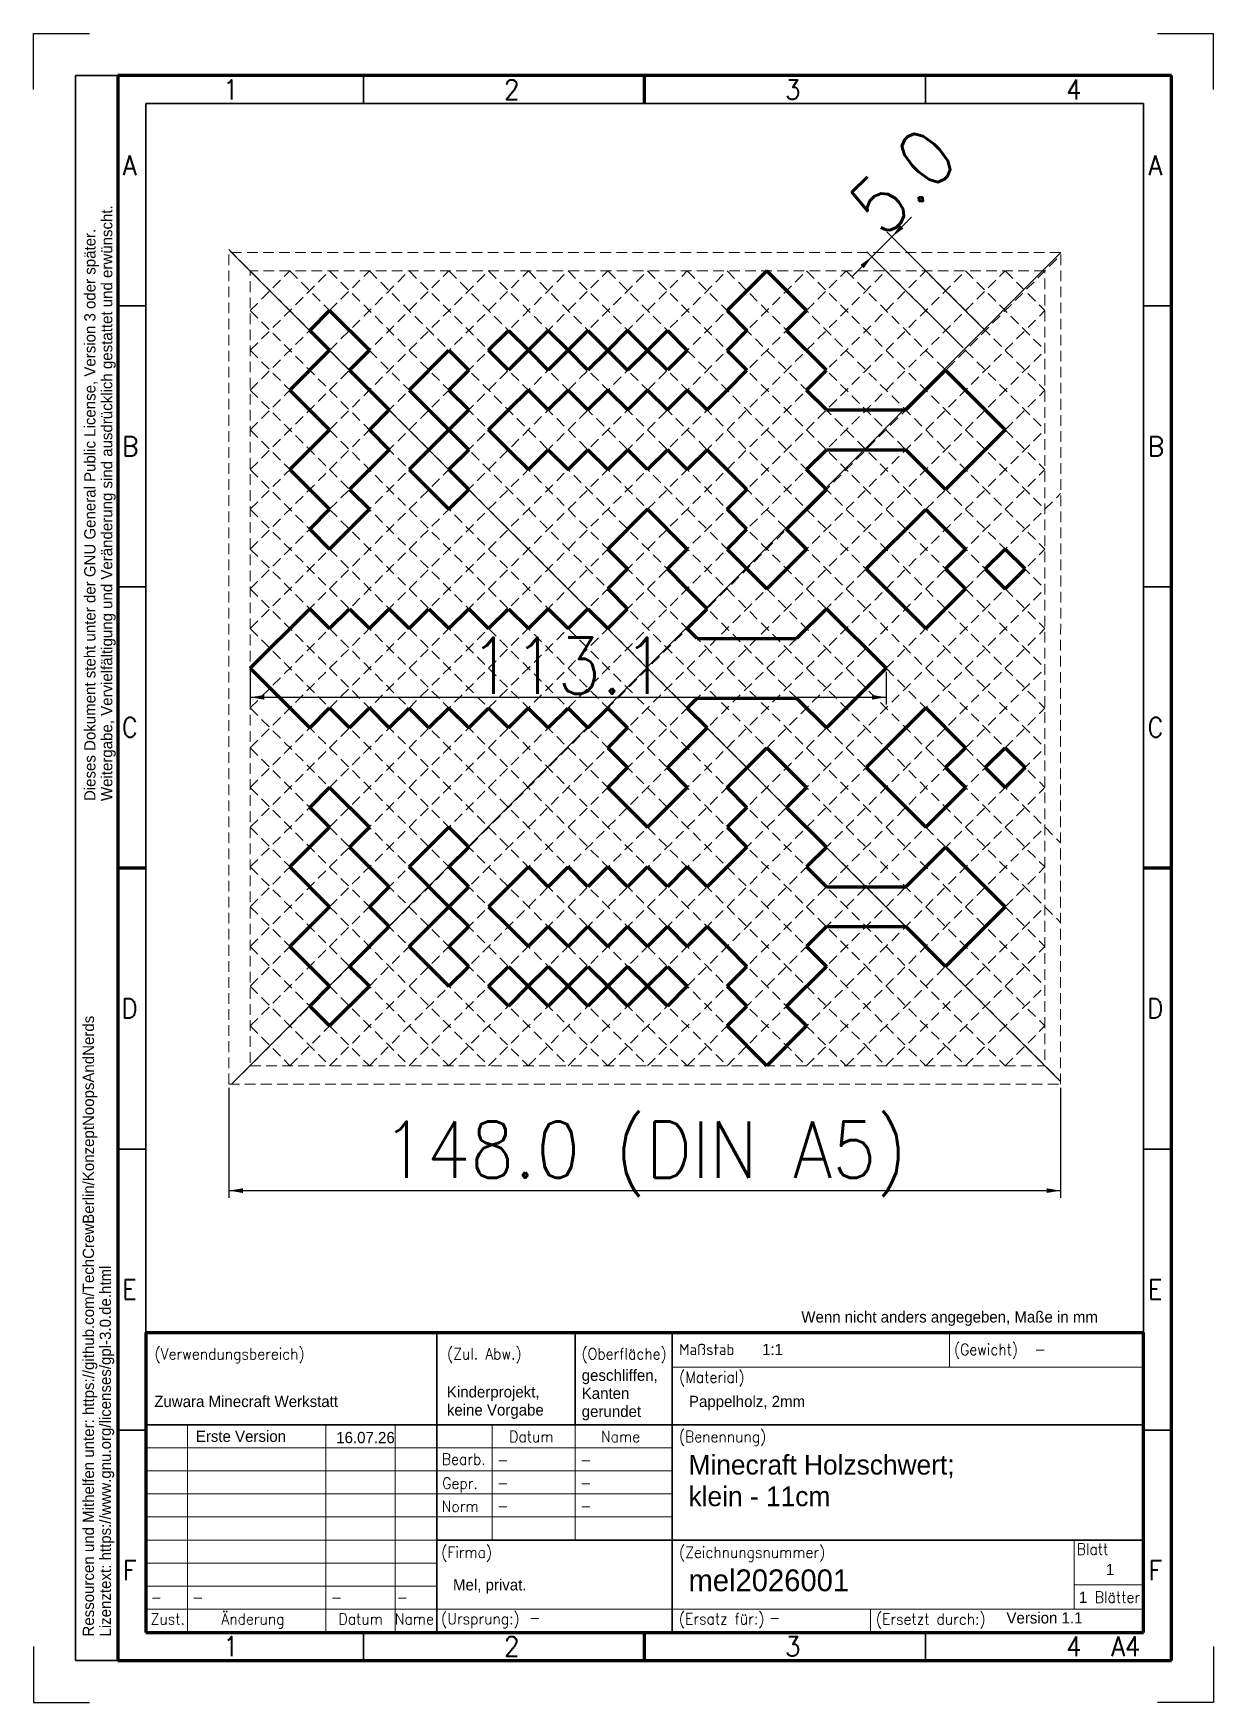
# Model space of a CAD drawing. Header units: millimetres. Extents: x 0 to 210, y 0 to 297.
import ezdxf

# ---------------------------------------------------------------- set-up
doc = ezdxf.new("R2010")
doc.units = ezdxf.units.MM
doc.linetypes.add('DASHEDTINY', pattern=[2.8575, 1.905, -0.9525])
doc.layers.get('0').update_dxf_attribs({"color": 3, "linetype": 'CONTINUOUS', "lineweight": 13})
doc.layers.add('A4 RAHMEN', color=7, linetype='CONTINUOUS')
doc.layers.add('A4 SCHRIFTFELD', color=7, linetype='CONTINUOUS')
for name, color, linetype, lineweight in [('Hilfslinien', 5, 'CONTINUOUS', 35), ('Raster', 7, 'DASHEDTINY', 13), ('Schwerter', 1, 'CONTINUOUS', 70)]:
    doc.layers.add(name, color=color, linetype=linetype, lineweight=lineweight)
doc.styles.get("Standard").update_dxf_attribs({"font": 'STANDARD'})
doc.styles.add('unicode', font='unicode')
doc.dimstyles.get("Standard").update_dxf_attribs({"dimtxt": 10, "dimasz": 2.5, "dimexe": 1.25, "dimexo": 0.625, "dimtad": 0, "dimtoh": 1, "dimdec": 1, "dimzin": 1, "dimdsep": 46, "dimtxsty": 'STANDARD', "dimcen": 0.09, "dimazin": 0, "dimtfac": 1, "dimtdec": 4, "dimtofl": 0, "dimtmove": 0, "dimatfit": 3, "dimfxl": 1, "dimtolj": 1, "dimtzin": 0, "dimarcsym": 0})

# ---------------------------------------------------------------- blocks, each defined once
blk = doc.blocks.new('*D1')
at = {"color": 0, "linetype": 'ByBlock', "lineweight": -2}
for p, q in [((145.66, 253.72), (156.27, 264.33)), ((168.95, 244.58), (151.85, 261.68)), ((165.41, 241.05), (148.32, 258.14))]:
    blk.add_line(p, q, dxfattribs=at)
for points in [[(152.74, 260.8), (154.21, 262.86), (154.8, 262.27)], [(149.2, 257.26), (147.73, 255.2), (147.14, 255.79)]]:
    blk.add_solid(points, dxfattribs=at)
at = {"color": 0, "linetype": 'CONTINUOUS', "lineweight": -2, "insert": (154.7, 270.71), "char_height": 10, "width": 15.5556, "attachment_point": 5, "rotation": 44.9982}
blk.add_mtext('5.0', dxfattribs=at)
blk = doc.blocks.new('*D2')
at = {"color": 0, "linetype": 'ByBlock', "lineweight": -2}
for p, q in [((34.78, 109.41), (34.78, 89.84)), ((182.78, 109.41), (182.78, 89.84)), ((34.78, 91.09), (182.78, 91.09))]:
    blk.add_line(p, q, dxfattribs=at)
for points in [[(34.78, 91.09), (37.28, 91.51), (37.28, 90.68)], [(182.78, 91.09), (180.28, 90.68), (180.28, 91.51)]]:
    blk.add_solid(points, dxfattribs=at)
at = {"color": 0, "linetype": 'CONTINUOUS', "lineweight": -2, "insert": (108.78, 96.72), "char_height": 10, "width": 92.7778, "attachment_point": 5}
blk.add_mtext('148.0 (DIN A5)', dxfattribs=at)
blk = doc.blocks.new('*D3')
at = {"color": 0, "linetype": 'ByBlock', "lineweight": -2}
for p, q in [((38.57, 183.41), (38.57, 177.62)), ((151.71, 183.41), (151.71, 177.62)), ((38.57, 178.87), (151.71, 178.87))]:
    blk.add_line(p, q, dxfattribs=at)
for points in [[(38.57, 178.87), (41.07, 179.29), (41.07, 178.46)], [(151.71, 178.87), (149.21, 178.46), (149.21, 179.29)]]:
    blk.add_solid(points, dxfattribs=at)
at = {"color": 0, "linetype": 'CONTINUOUS', "lineweight": -2, "insert": (95.14, 184.5), "char_height": 10, "width": 24.4444, "attachment_point": 5}
blk.add_mtext('113.1', dxfattribs=at)

msp = doc.modelspace()

# ---------------------------------------------------------------- linework, layer by layer
for p, q in [((158.78, 254.75), (158.78, 254.74)), ((158.78, 113.32), (158.78, 113.33))]:
    msp.add_line(p, q)
at = {"layer": 'A4 RAHMEN'}
for p, q in [((0, 297), (10, 297)), ((0, 287), (0, 297)), ((200, 297), (210, 297)), ((210, 287), (210, 297)), ((0, 10), (0, 0)), ((210, 10), (210, 0)), ((0, 0), (10, 0)), ((210, 0), (200, 0))]:
    msp.add_line(p, q, dxfattribs=at)
at = {"layer": 'A4 RAHMEN', "lineweight": 35}
for p, q in [((7.5, 289.5), (7.5, 7.5)), ((15, 289.5), (7.5, 289.5)), ((58.75, 284.5), (58.75, 289.5)), ((158.75, 284.5), (158.75, 289.5)), ((58.75, 7.5), (58.75, 12.5)), ((158.75, 7.5), (158.75, 12.5)), ((7.5, 7.5), (15, 7.5))]:
    msp.add_line(p, q, dxfattribs=at)
at = {"layer": 'A4 RAHMEN', "lineweight": 70}
for p, q in [((202.5, 289.5), (15, 289.5)), ((108.75, 284.5), (108.75, 289.5)), ((202.5, 7.5), (202.5, 289.5)), ((108.75, 7.5), (108.75, 12.5)), ((15, 7.5), (202.5, 7.5))]:
    msp.add_line(p, q, dxfattribs=at)
at = {"layer": 'A4 RAHMEN', "lineweight": 35}
for points in [[(20, 248.5), (15, 248.5)], [(202.5, 248.5), (197.5, 248.5)], [(20, 198.5), (15, 198.5)], [(202.5, 198.5), (197.5, 198.5)], [(20, 98.5), (15, 98.5)], [(202.5, 98.5), (197.5, 98.5)], [(20, 48.5), (15, 48.5)], [(202.5, 48.5), (197.5, 48.5)]]:
    msp.add_lwpolyline(points, dxfattribs=at)
at = {"layer": 'A4 RAHMEN', "lineweight": 70}
for points in [[(20, 148.5), (15, 148.5)], [(202.5, 148.5), (197.5, 148.5)]]:
    msp.add_lwpolyline(points, dxfattribs=at)
msp.add_open_spline([(15, 289.5), (15, 148.5), (15, 7.5)], degree=2, dxfattribs=at)
at = {"layer": 'A4 RAHMEN', "lineweight": 35}
for points in [[(20, 284.5), (20, 148.5), (20, 12.5)], [(197.5, 284.5), (108.75, 284.5), (20, 284.5)], [(197.5, 12.5), (197.5, 148.5), (197.5, 284.5)], [(20, 12.5), (108.75, 12.5), (197.5, 12.5)]]:
    msp.add_open_spline(points, degree=2, dxfattribs=at)
at = {"layer": 'A4 SCHRIFTFELD', "lineweight": 70}
for q in [(20, 12.5), (197.5, 65.87)]:
    msp.add_line((20, 65.87), q, dxfattribs=at)
at = {"layer": 'A4 SCHRIFTFELD', "lineweight": 35}
for p, q in [((71.77, 65.87), (71.77, 12.5)), ((96.42, 65.87), (96.42, 49.45)), ((113.68, 65.87), (113.68, 12.5)), ((20, 49.45), (197.5, 49.45)), ((71.77, 28.92), (197.5, 28.92))]:
    msp.add_line(p, q, dxfattribs=at)
at = {"layer": 'A4 SCHRIFTFELD', "lineweight": 18}
for p, q in [((162.99, 65.87), (162.99, 59.71)), ((113.68, 59.71), (197.5, 59.71)), ((27.4, 49.45), (27.4, 12.5)), ((52.05, 49.45), (52.05, 12.5)), ((64.38, 49.45), (64.38, 12.5)), ((81.63, 49.45), (81.63, 28.92)), ((96.42, 49.45), (96.42, 28.92)), ((20, 45.34), (113.68, 45.34)), ((20, 41.24), (113.68, 41.24)), ((20, 37.13), (113.68, 37.13)), ((20, 33.03), (113.68, 33.03)), ((20, 28.92), (71.77, 28.92)), ((185.17, 28.92), (185.17, 16.61)), ((20, 24.82), (71.77, 24.82)), ((185.17, 20.97), (197.5, 20.97)), ((20, 20.71), (71.77, 20.71)), ((20, 16.61), (197.5, 16.61)), ((148.97, 16.61), (148.97, 12.5))]:
    msp.add_line(p, q, dxfattribs=at)
at = {"layer": 'A4 SCHRIFTFELD', "lineweight": 70}
for points in [[(197.5, 12.5), (197.5, 65.87)], [(20, 12.5), (197.5, 12.5)]]:
    msp.add_lwpolyline(points, dxfattribs=at)
at = {"layer": 'Hilfslinien'}
for p, q in [((35.28, 258.04), (182.78, 110.53)), ((182.79, 258.03), (35.28, 110.04))]:
    msp.add_line(p, q, dxfattribs=at)
at = {"layer": 'Raster'}
for p, q in [((34.79, 258.53), (182.78, 110.53)), ((34.78, 110.04), (34.79, 258.04)), ((182.79, 258.03), (34.79, 258.04)), ((35.28, 110.04), (182.79, 257.54)), ((182.78, 110.03), (182.79, 258.03)), ((38.56, 113.82), (38.57, 254.75)), ((38.56, 120.4), (172.92, 254.75)), ((38.56, 127.47), (165.85, 254.75)), ((38.56, 134.54), (158.78, 254.75)), ((38.56, 141.61), (151.71, 254.75)), ((38.56, 148.68), (144.64, 254.75)), ((38.57, 247.68), (45.64, 254.75)), ((38.57, 226.46), (66.85, 254.75)), ((38.57, 219.39), (73.92, 254.75)), ((38.57, 205.25), (88.07, 254.75)), ((38.57, 191.11), (102.21, 254.75)), ((38.57, 198.18), (95.14, 254.75)), ((38.57, 212.32), (81, 254.75)), ((38.57, 233.54), (59.78, 254.75)), ((38.57, 240.61), (52.71, 254.75)), ((38.57, 155.75), (137.57, 254.75)), ((38.57, 169.89), (123.42, 254.75)), ((38.57, 176.97), (116.35, 254.75)), ((38.57, 184.04), (109.28, 254.75)), ((179.99, 254.74), (38.57, 254.75)), ((38.57, 162.82), (130.49, 254.75)), ((45.64, 254.75), (179.99, 120.39)), ((52.71, 254.75), (179.99, 127.46)), ((59.78, 254.75), (179.99, 134.53)), ((66.85, 254.75), (182.78, 138.81)), ((73.92, 254.75), (179.99, 148.68)), ((81, 254.75), (182.78, 152.96)), ((88.07, 254.75), (179.99, 162.82)), ((95.14, 254.75), (179.99, 169.89)), ((102.21, 254.75), (179.99, 176.96)), ((109.28, 254.75), (179.99, 184.03)), ((116.35, 254.75), (179.99, 191.1)), ((123.42, 254.75), (179.99, 198.17)), ((130.49, 254.75), (179.99, 205.25)), ((137.57, 254.75), (179.99, 212.32)), ((144.64, 254.75), (179.99, 219.39)), ((151.71, 254.75), (179.99, 226.46)), ((158.78, 254.75), (179.99, 233.54)), ((165.86, 254.75), (179.99, 240.61)), ((172.93, 254.75), (179.99, 247.68)), ((179.99, 114.31), (179.99, 254.74)), ((38.57, 247.68), (172.92, 113.32)), ((45.64, 113.32), (179.99, 247.67)), ((38.57, 240.61), (165.85, 113.32)), ((52.71, 113.32), (179.99, 240.6)), ((38.57, 233.54), (158.78, 113.32)), ((59.78, 113.32), (179.99, 233.53)), ((38.57, 226.46), (151.7, 113.32)), ((66.85, 113.32), (179.99, 226.46)), ((38.57, 219.39), (144.63, 113.32)), ((73.92, 113.32), (179.99, 219.39)), ((80.99, 113.32), (182.78, 215.11)), ((38.57, 212.32), (137.56, 113.32)), ((38.57, 205.25), (130.49, 113.32)), ((88.06, 113.32), (179.99, 205.25)), ((38.57, 198.18), (123.42, 113.32)), ((95.13, 113.32), (179.99, 198.17)), ((38.57, 191.11), (116.35, 113.32)), ((102.21, 113.32), (179.99, 191.1)), ((38.57, 184.04), (109.28, 113.32)), ((109.28, 113.32), (179.99, 184.03)), ((38.57, 176.97), (102.21, 113.32)), ((116.35, 113.32), (179.99, 176.96)), ((38.57, 169.89), (95.13, 113.32)), ((123.42, 113.32), (179.99, 169.89)), ((38.57, 162.82), (88.06, 113.32)), ((130.49, 113.32), (179.99, 162.82)), ((38.57, 155.75), (80.99, 113.32)), ((137.56, 113.32), (179.99, 155.75)), ((38.56, 148.68), (73.92, 113.32)), ((144.63, 113.32), (179.99, 148.68)), ((38.56, 141.61), (66.85, 113.32)), ((151.7, 113.32), (179.99, 141.61)), ((38.56, 134.54), (59.78, 113.32)), ((158.78, 113.32), (179.99, 134.53)), ((38.56, 127.47), (52.71, 113.32)), ((165.85, 113.32), (179.99, 127.46)), ((38.56, 120.4), (45.64, 113.32)), ((172.92, 113.32), (179.99, 120.39)), ((38.56, 113.32), (179.99, 113.32)), ((34.78, 110.04), (182.78, 110.03))]:
    msp.add_line(p, q, dxfattribs=at)
at = {"layer": 'Schwerter'}
for p, q in [((130.49, 254.75), (123.42, 247.68)), ((137.57, 247.68), (130.49, 254.75)), ((52.71, 247.68), (49.18, 244.14)), ((52.71, 247.68), (59.78, 240.61)), ((123.42, 247.68), (126.96, 244.14)), ((134.03, 244.14), (137.57, 247.68)), ((52.71, 240.61), (49.17, 244.14)), ((81, 240.61), (84.53, 244.14)), ((84.53, 244.14), (88.07, 240.61)), ((88.07, 240.61), (91.6, 244.14)), ((91.6, 244.14), (95.14, 240.61)), ((95.14, 240.61), (98.67, 244.14)), ((98.67, 244.14), (102.21, 240.6)), ((102.21, 240.6), (105.74, 244.14)), ((105.74, 244.14), (109.28, 240.6)), ((109.28, 240.6), (112.82, 244.14)), ((112.82, 244.14), (116.35, 240.6)), ((123.42, 240.6), (126.96, 244.14)), ((141.1, 237.07), (134.03, 244.14)), ((45.64, 233.54), (52.71, 240.61)), ((59.78, 240.61), (56.25, 237.07)), ((66.85, 233.53), (73.92, 240.61)), ((73.92, 240.61), (77.46, 237.07)), ((84.53, 237.07), (81, 240.61)), ((88.07, 240.61), (84.53, 237.07)), ((91.6, 237.07), (88.07, 240.61)), ((95.14, 240.61), (91.6, 237.07)), ((98.67, 237.07), (95.14, 240.61)), ((102.21, 240.6), (98.67, 237.07)), ((105.74, 237.07), (102.21, 240.6)), ((109.28, 240.6), (105.74, 237.07)), ((112.82, 237.07), (109.28, 240.6)), ((116.35, 240.6), (112.82, 237.07)), ((123.42, 240.6), (126.96, 237.07)), ((56.25, 237.07), (63.32, 230)), ((77.46, 237.07), (73.92, 233.53)), ((123.42, 233.53), (126.96, 237.07)), ((137.57, 233.53), (141.1, 237.07)), ((137.57, 233.53), (141.1, 237.07)), ((162.31, 237.07), (155.25, 230)), ((172.92, 226.46), (162.31, 237.07)), ((52.71, 226.46), (45.64, 233.54)), ((66.85, 233.53), (73.92, 226.46)), ((73.92, 233.53), (77.46, 230)), ((84.53, 230), (88.07, 233.54)), ((88.07, 233.53), (91.6, 230)), ((91.6, 230), (95.14, 233.53)), ((95.14, 233.54), (98.68, 230)), ((98.68, 230), (102.21, 233.54)), ((102.21, 233.54), (105.75, 230)), ((105.75, 230), (109.28, 233.54)), ((109.28, 233.54), (112.82, 230)), ((112.82, 230), (116.35, 233.54)), ((116.35, 233.54), (119.89, 230)), ((119.89, 230), (123.42, 233.54)), ((141.1, 230), (137.57, 233.53)), ((63.32, 230), (59.78, 226.47)), ((77.46, 230), (73.92, 226.46)), ((81, 226.47), (84.53, 230)), ((141.1, 230), (155.25, 230)), ((45.64, 219.39), (52.71, 226.46)), ((59.78, 226.47), (63.32, 222.93)), ((73.92, 226.46), (66.85, 219.39)), ((73.92, 226.46), (77.46, 222.93)), ((84.53, 222.93), (81, 226.47)), ((162.31, 215.85), (172.92, 226.46)), ((63.31, 222.93), (56.25, 215.86)), ((77.46, 222.93), (73.92, 219.39)), ((88.07, 219.39), (84.53, 222.93)), ((88.07, 219.39), (91.6, 222.93)), ((91.6, 222.93), (95.14, 219.39)), ((98.68, 222.93), (95.14, 219.39)), ((102.21, 219.39), (98.68, 222.93)), ((105.75, 222.93), (102.21, 219.39)), ((109.28, 219.39), (105.75, 222.93)), ((112.82, 222.93), (109.28, 219.39)), ((116.35, 219.39), (112.82, 222.93)), ((119.89, 222.93), (116.35, 219.39)), ((126.96, 215.85), (119.89, 222.93)), ((137.56, 219.39), (141.1, 222.93)), ((141.1, 222.93), (155.25, 222.93)), ((155.24, 222.93), (162.31, 215.85)), ((52.71, 212.32), (45.64, 219.39)), ((66.85, 219.39), (73.92, 212.32)), ((73.92, 219.39), (77.46, 215.86)), ((141.1, 215.85), (137.56, 219.39)), ((141.1, 215.85), (137.56, 219.39)), ((56.25, 215.86), (59.78, 212.32)), ((73.92, 212.32), (77.46, 215.86)), ((123.42, 212.32), (126.96, 215.85)), ((134.03, 208.78), (141.1, 215.85)), ((52.71, 212.32), (49.17, 208.79)), ((52.71, 205.25), (59.78, 212.32)), ((109.28, 212.32), (102.21, 205.25)), ((116.35, 205.25), (109.28, 212.32)), ((126.96, 208.78), (123.42, 212.32)), ((148.16, 201.7), (158.77, 212.31)), ((158.77, 212.31), (165.84, 205.24)), ((49.17, 208.79), (52.71, 205.25)), ((123.42, 205.25), (126.96, 208.78)), ((137.56, 205.25), (134.03, 208.78)), ((102.21, 205.25), (105.74, 201.71)), ((105.74, 201.71), (102.21, 205.25)), ((112.81, 201.71), (116.35, 205.25)), ((123.42, 205.25), (130.49, 198.18)), ((130.49, 198.18), (137.56, 205.25)), ((165.84, 205.24), (162.3, 201.7)), ((172.91, 205.24), (169.38, 201.7)), ((176.45, 201.7), (172.91, 205.24)), ((105.74, 201.71), (102.21, 198.18)), ((116.35, 198.18), (112.81, 201.71)), ((158.77, 191.1), (148.16, 201.7)), ((162.3, 201.7), (165.84, 198.17)), ((169.38, 201.7), (172.91, 198.17)), ((172.91, 198.17), (176.45, 201.7)), ((102.21, 198.18), (105.74, 194.64)), ((116.35, 198.18), (119.89, 194.64)), ((165.84, 198.17), (158.77, 191.1)), ((38.57, 184.04), (49.17, 194.64)), ((49.17, 194.64), (52.71, 191.11)), ((52.71, 191.11), (56.24, 194.64)), ((56.24, 194.64), (59.78, 191.11)), ((59.78, 191.11), (63.32, 194.64)), ((63.32, 194.64), (66.85, 191.11)), ((66.85, 191.11), (70.39, 194.64)), ((70.39, 194.64), (73.92, 191.11)), ((73.92, 191.11), (77.46, 194.64)), ((77.46, 194.64), (80.99, 191.11)), ((80.99, 191.11), (84.53, 194.64)), ((84.53, 194.64), (88.07, 191.11)), ((88.07, 191.11), (91.6, 194.64)), ((91.6, 194.64), (95.14, 191.11)), ((95.14, 191.11), (98.67, 194.64)), ((98.67, 194.64), (102.21, 191.11)), ((102.21, 191.11), (105.74, 194.64)), ((116.35, 191.11), (119.89, 194.64)), ((116.35, 191.11), (119.89, 194.64)), ((141.1, 194.64), (135.8, 189.34)), ((151.71, 184.03), (141.1, 194.64)), ((151.71, 184.03), (141.1, 194.64)), ((118.12, 189.34), (116.35, 191.11)), ((118.12, 189.34), (135.8, 189.34)), ((38.57, 184.03), (49.17, 173.43)), ((141.1, 173.43), (151.71, 184.03)), ((141.1, 173.43), (151.71, 184.03)), ((116.35, 176.96), (118.12, 178.73)), ((118.12, 178.73), (135.8, 178.73)), ((135.8, 178.73), (141.1, 173.43)), ((49.17, 173.43), (52.71, 176.97)), ((52.71, 176.97), (56.24, 173.43)), ((56.24, 173.43), (59.78, 176.97)), ((59.78, 176.97), (63.32, 173.43)), ((63.32, 173.43), (66.85, 176.96)), ((66.85, 176.96), (70.39, 173.43)), ((70.39, 173.43), (73.92, 176.96)), ((73.92, 176.96), (77.46, 173.43)), ((77.46, 173.43), (80.99, 176.96)), ((80.99, 176.96), (84.53, 173.43)), ((84.53, 173.43), (88.06, 176.96)), ((88.06, 176.96), (91.6, 173.43)), ((91.6, 173.43), (95.14, 176.96)), ((95.14, 176.96), (98.67, 173.43)), ((98.67, 173.43), (102.21, 176.96)), ((102.21, 176.96), (105.74, 173.43)), ((119.89, 173.43), (116.35, 176.96)), ((119.89, 173.43), (116.35, 176.96)), ((158.77, 176.97), (148.17, 166.36)), ((165.84, 169.9), (158.77, 176.97)), ((105.74, 173.43), (102.21, 169.89)), ((116.35, 169.89), (119.89, 173.43)), ((102.21, 169.89), (105.74, 166.36)), ((112.81, 166.36), (116.35, 169.89)), ((123.42, 162.82), (130.49, 169.89)), ((130.49, 169.89), (137.56, 162.82)), ((162.31, 166.36), (165.84, 169.9)), ((169.38, 166.36), (172.92, 169.89)), ((172.92, 169.89), (176.45, 166.36)), ((105.74, 166.36), (102.21, 162.82)), ((116.35, 162.82), (112.81, 166.36)), ((148.17, 166.36), (158.77, 155.75)), ((165.84, 162.82), (162.31, 166.36)), ((172.92, 162.82), (169.38, 166.36)), ((176.45, 166.36), (172.92, 162.82)), ((52.71, 162.82), (49.17, 159.29)), ((59.78, 155.75), (52.71, 162.82)), ((102.21, 162.82), (109.28, 155.75)), ((109.28, 155.75), (116.35, 162.82)), ((123.42, 162.82), (126.96, 159.28)), ((137.56, 162.82), (134.03, 159.28)), ((158.77, 155.76), (165.85, 162.83)), ((49.17, 159.29), (52.71, 155.75)), ((126.96, 159.28), (123.42, 155.75)), ((134.03, 159.28), (141.1, 152.21)), ((52.71, 155.75), (45.64, 148.68)), ((56.24, 152.22), (59.78, 155.75)), ((66.85, 148.68), (73.92, 155.75)), ((73.92, 155.75), (77.46, 152.22)), ((123.42, 155.75), (126.96, 152.21)), ((63.31, 145.14), (56.24, 152.22)), ((73.92, 148.68), (77.46, 152.22)), ((126.96, 152.21), (119.88, 145.14)), ((141.1, 152.21), (137.56, 148.68)), ((141.1, 152.21), (137.56, 148.68)), ((155.24, 145.14), (162.31, 152.21)), ((162.31, 152.21), (172.92, 141.61)), ((45.64, 148.68), (52.71, 141.61)), ((73.92, 141.61), (66.85, 148.68)), ((77.46, 145.14), (73.92, 148.68)), ((88.07, 148.68), (84.53, 145.14)), ((88.07, 148.68), (91.6, 145.14)), ((91.6, 145.14), (95.13, 148.68)), ((98.67, 145.14), (95.14, 148.68)), ((102.21, 148.68), (98.67, 145.14)), ((105.74, 145.14), (102.21, 148.68)), ((109.28, 148.68), (105.74, 145.14)), ((112.82, 145.14), (109.28, 148.68)), ((116.35, 148.68), (112.82, 145.14)), ((119.88, 145.14), (116.35, 148.68)), ((137.56, 148.68), (141.1, 145.14)), ((59.78, 141.61), (63.32, 145.14)), ((73.92, 141.61), (77.46, 145.14)), ((84.53, 145.14), (80.99, 141.61)), ((141.1, 145.14), (155.24, 145.14)), ((52.71, 141.61), (45.64, 134.54)), ((63.32, 138.07), (59.78, 141.61)), ((66.85, 134.54), (73.92, 141.61)), ((77.46, 138.07), (73.92, 141.61)), ((80.99, 141.61), (84.53, 138.07)), ((172.92, 141.61), (162.31, 131)), ((56.24, 131), (63.31, 138.07)), ((73.92, 134.54), (77.46, 138.07)), ((84.53, 138.07), (88.07, 134.53)), ((88.06, 134.54), (91.6, 138.07)), ((91.6, 138.07), (95.13, 134.54)), ((95.14, 134.53), (98.67, 138.07)), ((98.67, 138.07), (102.21, 134.53)), ((102.21, 134.53), (105.74, 138.07)), ((105.74, 138.07), (109.28, 134.53)), ((109.28, 134.53), (112.81, 138.07)), ((112.81, 138.07), (116.35, 134.53)), ((116.35, 134.53), (119.89, 138.07)), ((119.89, 138.07), (123.42, 134.53)), ((141.1, 138.07), (137.56, 134.54)), ((141.1, 138.07), (155.24, 138.07)), ((162.31, 131), (155.24, 138.07)), ((45.64, 134.54), (52.71, 127.47)), ((66.85, 134.54), (73.92, 127.47)), ((77.46, 131), (73.92, 134.54)), ((123.42, 134.54), (126.95, 131)), ((137.56, 134.54), (141.1, 131)), ((137.56, 134.54), (141.1, 131)), ((59.78, 127.46), (56.24, 131)), ((73.92, 127.47), (77.46, 131)), ((80.99, 127.47), (84.53, 131)), ((84.53, 131), (88.06, 127.47)), ((88.06, 127.47), (91.6, 131)), ((91.6, 131), (95.13, 127.47)), ((95.13, 127.47), (98.67, 131)), ((98.67, 131), (102.21, 127.47)), ((102.21, 127.47), (105.74, 131)), ((105.74, 131), (109.28, 127.46)), ((109.28, 127.46), (112.81, 131)), ((112.81, 131), (116.35, 127.46)), ((123.42, 127.46), (126.95, 131)), ((141.1, 131), (134.03, 123.93)), ((52.71, 127.47), (49.17, 123.93)), ((52.71, 120.4), (59.78, 127.46)), ((84.53, 123.93), (80.99, 127.47)), ((88.06, 127.47), (84.53, 123.93)), ((91.6, 123.93), (88.06, 127.47)), ((95.13, 127.47), (91.6, 123.93)), ((98.67, 123.93), (95.13, 127.47)), ((102.21, 127.47), (98.67, 123.93)), ((105.74, 123.93), (102.21, 127.47)), ((109.28, 127.46), (105.74, 123.93)), ((112.81, 123.93), (109.28, 127.46)), ((116.35, 127.46), (112.81, 123.93)), ((123.42, 127.47), (126.95, 123.93)), ((52.71, 120.39), (49.17, 123.93)), ((123.42, 120.39), (126.95, 123.93)), ((134.03, 123.93), (137.56, 120.39)), ((130.49, 113.32), (123.42, 120.39)), ((137.56, 120.39), (130.49, 113.32))]:
    msp.add_line(p, q, dxfattribs=at)

# ---------------------------------------------------------------- texts
at = {"layer": 'A4 RAHMEN', "attachment_point": 1, "line_spacing_factor": 0.963855}
for s, insert, char_height, width in [('1', (33.75, 288.75), 3.5, 0.7778), ('2', (83.75, 288.75), 3.5, 1.5556), ('3', (133.75, 288.75), 3.5, 1.5556), ('4', (183.75, 288.75), 3.5, 1.9444), ('A', (15.89, 275.27), 3.5, 2.3333), ('A', (198.39, 275.27), 3.5, 2.3333), ('B', (15.81, 225.27), 3.5, 1.9444), ('B', (198.31, 225.27), 3.5, 1.9444), ('C', (15.72, 175.27), 3.5, 1.5556), ('C', (198.22, 175.27), 3.5, 1.5556), ('D', (15.66, 125.27), 3.5, 1.9444), ('D', (198.16, 125.27), 3.5, 1.9444), ('E', (15.8, 75.27), 3.5, 1.5556), ('E', (198.3, 75.27), 3.5, 1.5556), ('F', (15.92, 25.27), 3.5, 1.5556), ('F', (198.42, 25.27), 3.5, 1.5556), ('1', (33.75, 11.75), 3.5, 0.7778), ('2', (83.75, 11.75), 3.5, 1.5556), ('3', (133.75, 11.75), 3.5, 1.5556), ('4', (183.75, 11.75), 3.5, 1.9444), ('A4', (191.77, 11.77), 3.5, 5.4444), ('Copyright © 2007 flexiCAD.com', (15, 7.51), 0.01, 0.2122)]:
    msp.add_mtext(s, dxfattribs=dict(at, insert=insert, char_height=char_height, width=width))
at = {"layer": 'A4 RAHMEN', "char_height": 2, "attachment_point": 1, "rotation": 90, "line_spacing_factor": 0.963855, "style": 'unicode'}
for s, insert, width in [('Weitergabe, Vervielfältigung und Veränderung sind ausdrücklich gestattet und erwünscht.', (12.05, 160.41), 124.9498), ('Dieses Dokument steht unter der GNU General Public License, Version 3 oder später.', (9.05, 160.41), 119.2302), ('Ressourcen und Mithelfen unter: https://github.com/TechCrewBerlin/KonzeptNoopsAndNerds', (8.79, 11.76), 126.006), ('Lizenztext: https://www.gnu.org/licenses/gpl-3.0.de.html', (11.79, 11.76), 76.6151)]:
    msp.add_mtext(s, dxfattribs=dict(at, insert=insert, width=width))
at = {"layer": 'A4 SCHRIFTFELD', "char_height": 2, "attachment_point": 1, "style": 'unicode'}
for s, insert, width in [('Wenn nicht anders angegeben, Maße in mm', (136.64, 69.63), 59.2791), ('Erste Version', (28.9, 48.39), 18.3916), ('16.07.26', (53.89, 48.16), 9.5556)]:
    msp.add_mtext(s, dxfattribs=dict(at, insert=insert, width=width))
at = {"layer": 'A4 SCHRIFTFELD', "char_height": 2, "attachment_point": 1, "line_spacing_factor": 0.963855}
for s, insert, width in [('(Verwendungsbereich)', (21.56, 63.04), 28.4452), ('(Zul. Abw.)', (73.61, 63.07), 13.7222), ('(Oberfläche)', (97.53, 63.06), 15.5556), ('Maßstab', (114.9, 63.83), 10.6674), ('(Gewicht)', (163.8, 63.83), 11.3333), ('-', (178.12, 63.83), 0.8889), ('(Material)', (114.9, 58.91), 12), ('Datum', (84.67, 48.33), 7.5556), ('Name', (101, 48.33), 6.2222), ('(Benennung)', (114.86, 48.33), 15.3333), ('Bearb.', (72.68, 44.32), 7.7778), ('-', (82.5, 44.17), 0.8889), ('-', (97.29, 44.17), 0.8889), ('Gepr.', (72.75, 40.03), 6.2222), ('-', (82.5, 40.07), 0.8889), ('-', (97.29, 40.07), 0.8889), ('Norm', (72.66, 35.93), 6), ('-', (82.5, 35.96), 0.8889), ('-', (97.29, 35.96), 0.8889), ('(Firma)', (72.57, 27.74), 8.2222), ('(Zeichnungsnummer)', (114.89, 27.74), 25.7785), ('Blatt', (185.64, 28.32), 6.2222), ('-', (20.87, 19.73), 0.8889), ('-', (28.26, 19.73), 0.8889), ('-', (52.92, 19.73), 0.8889), ('-', (64.64, 19.73), 0.8889), ('Blätter', (188.87, 19.75), 9.1111), ('Zust.', (20.87, 15.88), 6.223), ('Änderung', (33.45, 15.88), 12), ('Datum', (54.3, 15.88), 7.5556), ('Name', (64.32, 15.88), 6.2222), ('(Ursprung:)', (72.55, 15.93), 14.0008), ('-', (88.22, 16.08), 0.8889), ('(Ersatz für:)', (114.85, 15.91), 16.3897), ('-', (130.89, 16.08), 0.8889), ('(Ersetzt durch:)', (149.91, 15.87), 20.8341)]:
    msp.add_mtext(s, dxfattribs=dict(at, insert=insert, width=width))
at = {"layer": 'A4 SCHRIFTFELD', "line_spacing_factor": 0.963855, "style": 'unicode'}
for s, insert, char_height, width, attachment_point in [('1:1', (129.66, 63.83), 2, 2.2222, 1), ('geschliffen,\\PKanten\\Pgerundet', (97.57, 59.25), 2, 15.0013, 1), ('Zuwara Minecraft Werkstatt', (21.51, 54.59), 2, 39.168, 1), ('Kinderprojekt,\\Pkeine Vorgabe', (73.57, 56.29), 2, 18.8333, 1), ('Pappelholz, 2mm', (116.65, 54.59), 2, 21.6111, 1), ('Minecraft Holzschwert;\\Pklein - 11cm', (116.57, 39.49), 3.5, 53.7662, 4), ('mel2026001', (116.57, 23.7), 3.882, 27.6077, 1), ('1', (190.84, 24.68), 2, 0.4444, 1), ('Mel, privat.', (74.66, 21.96), 2, 14.7222, 1), ('1', (186.04, 19.73), 2, 0.4444, 1), ('Version 1.1', (173.14, 16.08), 2, 13.9458, 1)]:
    msp.add_mtext(s, dxfattribs=dict(at, insert=insert, char_height=char_height, width=width, attachment_point=attachment_point))

# ---------------------------------------------------------------- dimensions: what is measured, and where the dimension line sits
dim = msp.add_aligned_dim(p1=(165.85, 240.61), p2=(169.39, 244.14), distance=23.55, dimstyle='Standard')
dim.commit()
dim.dimension.update_dxf_attribs({"geometry": '*D1', "text_midpoint": (146.99, 263)})
dim = msp.add_linear_dim(base=(151.71, 178.87), p1=(38.57, 184.04), p2=(151.71, 184.03), dimstyle='Standard')
dim.commit()
dim.dimension.update_dxf_attribs({"geometry": '*D3', "text_midpoint": (95.14, 184.5)})
dim = msp.add_linear_dim(base=(182.78, 91.09), p1=(34.78, 110.04), p2=(182.78, 110.03), text='148.0 (DIN A5)', dimstyle='Standard')
dim.commit()
dim.dimension.update_dxf_attribs({"geometry": '*D2', "text_midpoint": (108.78, 96.72)})

doc.saveas('drawing.dxf')
